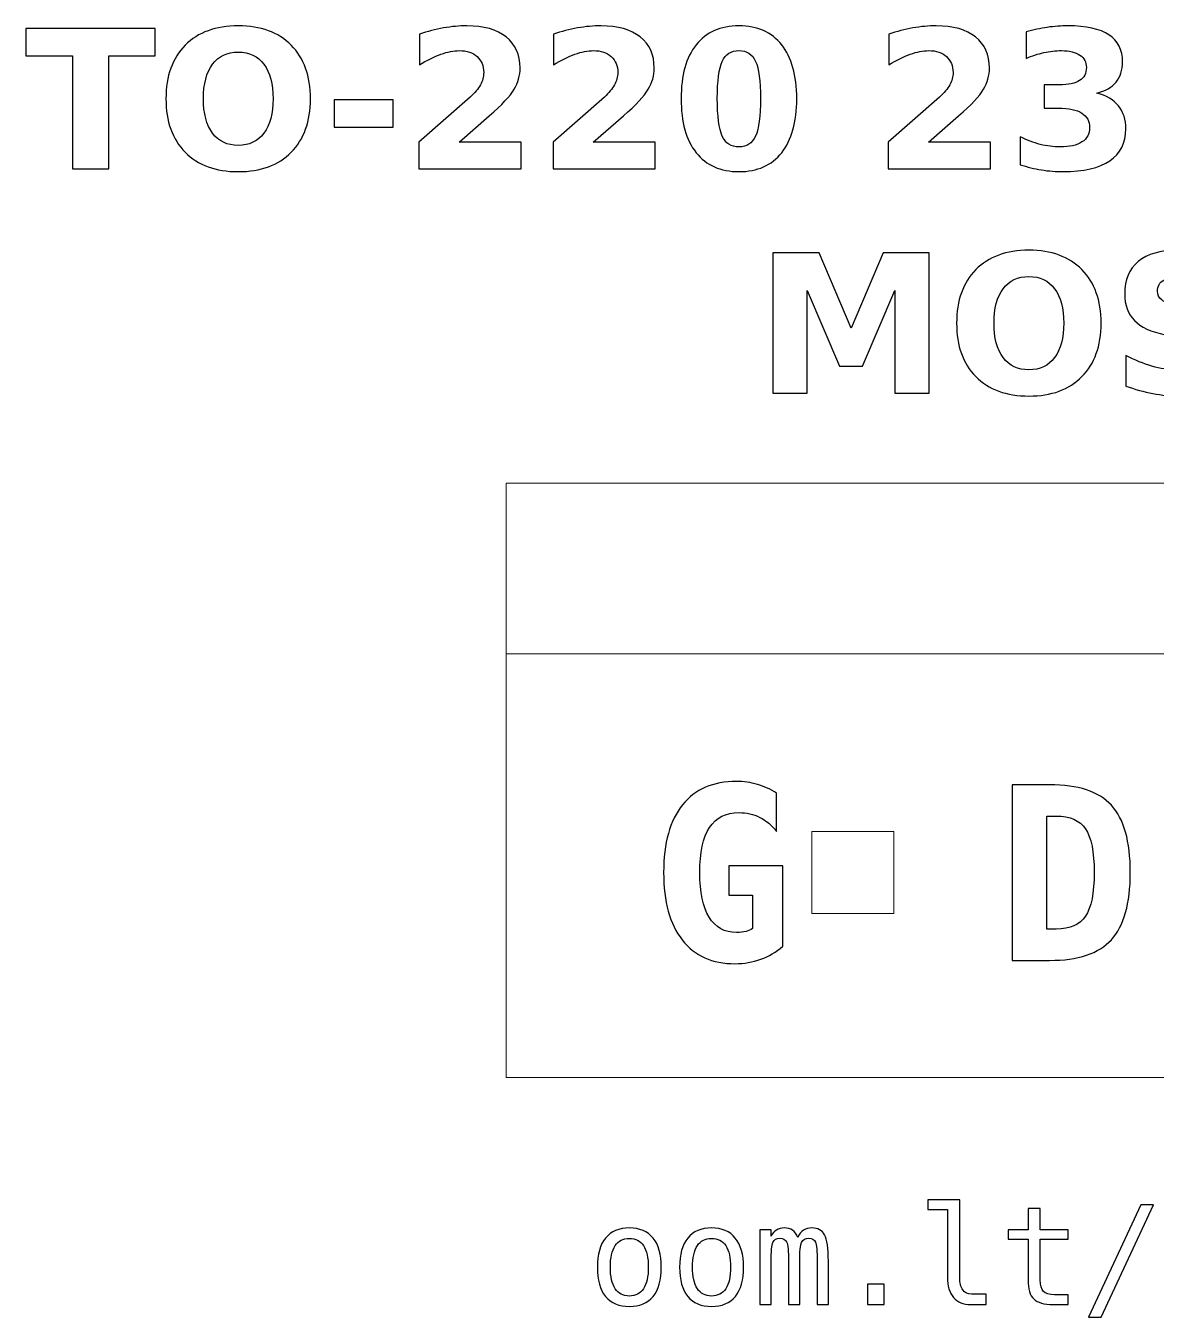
# Model space of a CAD drawing. Header units: centimetres. Extents: x -11.36 to -9.65, y -15.24 to -14.3.
# Drawn here: x -11.36 to -10.532, y -15.243 to -14.298 of the extents above; entities that cross this region are included whole.
import ezdxf

# ---------------------------------------------------------------- set-up
doc = ezdxf.new("R2010")
doc.units = ezdxf.units.CM
doc.header["$MEASUREMENT"] = 0
doc.layers.add('Layer 1', color=7, linetype='Continuous')

msp = doc.modelspace()

# ---------------------------------------------------------------- linework, layer by layer
at = {"layer": 'Layer 1', "color": 7, "lineweight": 20}
for points in [[(-11.008, -15.0675), (-9.992, -15.0675), (-9.992, -14.6325), (-11.008, -14.6325), (-11.008, -15.0675)], [(-10.784, -14.9475), (-10.724, -14.9475), (-10.724, -14.8875), (-10.784, -14.8875), (-10.784, -14.9475)]]:
    msp.add_lwpolyline(points, close=True, dxfattribs=at)
at = {"layer": 'Layer 1', "color": 250}
for points, knots in [([(-11.35967, -14.2996), (-11.35967, -14.2996), (-11.26487, -14.2996), (-11.26487, -14.2996), (-11.26487, -14.2996), (-11.26487, -14.2996), (-11.26487, -14.31966), (-11.26487, -14.31966), (-11.26487, -14.31966), (-11.26487, -14.31966), (-11.29897, -14.31966), (-11.29897, -14.31966), (-11.29897, -14.31966), (-11.29897, -14.31966), (-11.29897, -14.40247), (-11.29897, -14.40247), (-11.29897, -14.40247), (-11.29897, -14.40247), (-11.3255, -14.40247), (-11.3255, -14.40247), (-11.3255, -14.40247), (-11.3255, -14.40247), (-11.3255, -14.31966), (-11.3255, -14.31966), (-11.3255, -14.31966), (-11.3255, -14.31966), (-11.35967, -14.31966), (-11.35967, -14.31966), (-11.35967, -14.31966), (-11.35967, -14.31966), (-11.35967, -14.2996), (-11.35967, -14.2996)], [0, 0, 0, 0, 0.125, 0.125, 0.125, 0.125, 0.25, 0.25, 0.25, 0.25, 0.375, 0.375, 0.375, 0.375, 0.5, 0.5, 0.5, 0.5, 0.625, 0.625, 0.625, 0.625, 0.75, 0.75, 0.75, 0.75, 0.875, 0.875, 0.875, 0.875, 1, 1, 1, 1]), ([(-11.20414, -14.29774), (-11.18761, -14.29774), (-11.17465, -14.30247), (-11.16529, -14.31195), (-11.16529, -14.31195), (-11.15591, -14.3214), (-11.15123, -14.33445), (-11.15123, -14.35113), (-11.15123, -14.35113), (-11.15123, -14.36776), (-11.15591, -14.38081), (-11.16529, -14.39026), (-11.16529, -14.39026), (-11.17465, -14.39974), (-11.18761, -14.40447), (-11.20414, -14.40447), (-11.20414, -14.40447), (-11.22063, -14.40447), (-11.23356, -14.39974), (-11.24297, -14.39026), (-11.24297, -14.39026), (-11.25235, -14.38081), (-11.25706, -14.36776), (-11.25706, -14.35113), (-11.25706, -14.35113), (-11.25706, -14.33445), (-11.25235, -14.3214), (-11.24297, -14.31195), (-11.24297, -14.31195), (-11.23356, -14.30247), (-11.22063, -14.29774), (-11.20414, -14.29774)], [0, 0, 0, 0, 0.125, 0.125, 0.125, 0.125, 0.25, 0.25, 0.25, 0.25, 0.375, 0.375, 0.375, 0.375, 0.5, 0.5, 0.5, 0.5, 0.625, 0.625, 0.625, 0.625, 0.75, 0.75, 0.75, 0.75, 0.875, 0.875, 0.875, 0.875, 1, 1, 1, 1]), ([(-11.04229, -14.38297), (-11.04229, -14.38297), (-10.99701, -14.38297), (-10.99701, -14.38297), (-10.99701, -14.38297), (-10.99701, -14.38297), (-10.99701, -14.40247), (-10.99701, -14.40247), (-10.99701, -14.40247), (-10.99701, -14.40247), (-11.07178, -14.40247), (-11.07178, -14.40247), (-11.07178, -14.40247), (-11.07178, -14.40247), (-11.07178, -14.38297), (-11.07178, -14.38297), (-11.07178, -14.38297), (-11.07178, -14.38297), (-11.03422, -14.34984), (-11.03422, -14.34984), (-11.03422, -14.34984), (-11.03086, -14.3468), (-11.02839, -14.34384), (-11.02679, -14.34095), (-11.02679, -14.34095), (-11.02517, -14.33805), (-11.02437, -14.33504), (-11.02437, -14.33191), (-11.02437, -14.33191), (-11.02437, -14.32709), (-11.02599, -14.32321), (-11.02923, -14.32027), (-11.02923, -14.32027), (-11.03246, -14.31733), (-11.03676, -14.31588), (-11.04215, -14.31588), (-11.04215, -14.31588), (-11.04628, -14.31588), (-11.0508, -14.31677), (-11.05572, -14.31853), (-11.05572, -14.31853), (-11.06063, -14.3203), (-11.0659, -14.32293), (-11.0715, -14.32641), (-11.0715, -14.32641), (-11.0715, -14.32641), (-11.0715, -14.30381), (-11.0715, -14.30381), (-11.0715, -14.30381), (-11.06552, -14.30184), (-11.05962, -14.30033), (-11.05379, -14.2993), (-11.05379, -14.2993), (-11.04795, -14.29826), (-11.04224, -14.29774), (-11.03662, -14.29774), (-11.03662, -14.29774), (-11.02432, -14.29774), (-11.01475, -14.30045), (-11.00793, -14.30588), (-11.00793, -14.30588), (-11.00111, -14.31129), (-10.9977, -14.31884), (-10.9977, -14.32855), (-10.9977, -14.32855), (-10.9977, -14.33415), (-10.99915, -14.33937), (-11.00205, -14.34422), (-11.00205, -14.34422), (-11.00494, -14.34906), (-11.01103, -14.35555), (-11.0203, -14.36369), (-11.0203, -14.36369), (-11.0203, -14.36369), (-11.04229, -14.38297), (-11.04229, -14.38297)], [0, 0, 0, 0, 0.052632, 0.052632, 0.052632, 0.052632, 0.105263, 0.105263, 0.105263, 0.105263, 0.157895, 0.157895, 0.157895, 0.157895, 0.210526, 0.210526, 0.210526, 0.210526, 0.263158, 0.263158, 0.263158, 0.263158, 0.315789, 0.315789, 0.315789, 0.315789, 0.368421, 0.368421, 0.368421, 0.368421, 0.421053, 0.421053, 0.421053, 0.421053, 0.473684, 0.473684, 0.473684, 0.473684, 0.526316, 0.526316, 0.526316, 0.526316, 0.578947, 0.578947, 0.578947, 0.578947, 0.631579, 0.631579, 0.631579, 0.631579, 0.684211, 0.684211, 0.684211, 0.684211, 0.736842, 0.736842, 0.736842, 0.736842, 0.789474, 0.789474, 0.789474, 0.789474, 0.842105, 0.842105, 0.842105, 0.842105, 0.894737, 0.894737, 0.894737, 0.894737, 0.947368, 0.947368, 0.947368, 0.947368, 1, 1, 1, 1]), ([(-10.9441, -14.38297), (-10.9441, -14.38297), (-10.89882, -14.38297), (-10.89882, -14.38297), (-10.89882, -14.38297), (-10.89882, -14.38297), (-10.89882, -14.40247), (-10.89882, -14.40247), (-10.89882, -14.40247), (-10.89882, -14.40247), (-10.97359, -14.40247), (-10.97359, -14.40247), (-10.97359, -14.40247), (-10.97359, -14.40247), (-10.97359, -14.38297), (-10.97359, -14.38297), (-10.97359, -14.38297), (-10.97359, -14.38297), (-10.93603, -14.34984), (-10.93603, -14.34984), (-10.93603, -14.34984), (-10.93267, -14.3468), (-10.9302, -14.34384), (-10.9286, -14.34095), (-10.9286, -14.34095), (-10.92698, -14.33805), (-10.92618, -14.33504), (-10.92618, -14.33191), (-10.92618, -14.33191), (-10.92618, -14.32709), (-10.9278, -14.32321), (-10.93104, -14.32027), (-10.93104, -14.32027), (-10.93427, -14.31733), (-10.93857, -14.31588), (-10.94396, -14.31588), (-10.94396, -14.31588), (-10.94809, -14.31588), (-10.95261, -14.31677), (-10.95753, -14.31853), (-10.95753, -14.31853), (-10.96244, -14.3203), (-10.96771, -14.32293), (-10.97331, -14.32641), (-10.97331, -14.32641), (-10.97331, -14.32641), (-10.97331, -14.30381), (-10.97331, -14.30381), (-10.97331, -14.30381), (-10.96733, -14.30184), (-10.96143, -14.30033), (-10.9556, -14.2993), (-10.9556, -14.2993), (-10.94976, -14.29826), (-10.94405, -14.29774), (-10.93843, -14.29774), (-10.93843, -14.29774), (-10.92613, -14.29774), (-10.91656, -14.30045), (-10.90974, -14.30588), (-10.90974, -14.30588), (-10.90292, -14.31129), (-10.89951, -14.31884), (-10.89951, -14.32855), (-10.89951, -14.32855), (-10.89951, -14.33415), (-10.90096, -14.33937), (-10.90386, -14.34422), (-10.90386, -14.34422), (-10.90675, -14.34906), (-10.91284, -14.35555), (-10.92211, -14.36369), (-10.92211, -14.36369), (-10.92211, -14.36369), (-10.9441, -14.38297), (-10.9441, -14.38297)], [0, 0, 0, 0, 0.052632, 0.052632, 0.052632, 0.052632, 0.105263, 0.105263, 0.105263, 0.105263, 0.157895, 0.157895, 0.157895, 0.157895, 0.210526, 0.210526, 0.210526, 0.210526, 0.263158, 0.263158, 0.263158, 0.263158, 0.315789, 0.315789, 0.315789, 0.315789, 0.368421, 0.368421, 0.368421, 0.368421, 0.421053, 0.421053, 0.421053, 0.421053, 0.473684, 0.473684, 0.473684, 0.473684, 0.526316, 0.526316, 0.526316, 0.526316, 0.578947, 0.578947, 0.578947, 0.578947, 0.631579, 0.631579, 0.631579, 0.631579, 0.684211, 0.684211, 0.684211, 0.684211, 0.736842, 0.736842, 0.736842, 0.736842, 0.789474, 0.789474, 0.789474, 0.789474, 0.842105, 0.842105, 0.842105, 0.842105, 0.894737, 0.894737, 0.894737, 0.894737, 0.947368, 0.947368, 0.947368, 0.947368, 1, 1, 1, 1]), ([(-10.79513, -14.35113), (-10.79513, -14.36818), (-10.7988, -14.38133), (-10.80616, -14.39059), (-10.80616, -14.39059), (-10.8135, -14.39984), (-10.82394, -14.40447), (-10.83744, -14.40447), (-10.83744, -14.40447), (-10.85099, -14.40447), (-10.86145, -14.39984), (-10.86879, -14.39059), (-10.86879, -14.39059), (-10.87615, -14.38133), (-10.87982, -14.36818), (-10.87982, -14.35113), (-10.87982, -14.35113), (-10.87982, -14.33406), (-10.87615, -14.32088), (-10.86879, -14.31162), (-10.86879, -14.31162), (-10.86145, -14.30238), (-10.85099, -14.29774), (-10.83744, -14.29774), (-10.83744, -14.29774), (-10.82394, -14.29774), (-10.8135, -14.30238), (-10.80616, -14.31162), (-10.80616, -14.31162), (-10.7988, -14.32088), (-10.79513, -14.33406), (-10.79513, -14.35113)], [0, 0, 0, 0, 0.125, 0.125, 0.125, 0.125, 0.25, 0.25, 0.25, 0.25, 0.375, 0.375, 0.375, 0.375, 0.5, 0.5, 0.5, 0.5, 0.625, 0.625, 0.625, 0.625, 0.75, 0.75, 0.75, 0.75, 0.875, 0.875, 0.875, 0.875, 1, 1, 1, 1]), ([(-10.69859, -14.38297), (-10.69859, -14.38297), (-10.65331, -14.38297), (-10.65331, -14.38297), (-10.65331, -14.38297), (-10.65331, -14.38297), (-10.65331, -14.40247), (-10.65331, -14.40247), (-10.65331, -14.40247), (-10.65331, -14.40247), (-10.72808, -14.40247), (-10.72808, -14.40247), (-10.72808, -14.40247), (-10.72808, -14.40247), (-10.72808, -14.38297), (-10.72808, -14.38297), (-10.72808, -14.38297), (-10.72808, -14.38297), (-10.69052, -14.34984), (-10.69052, -14.34984), (-10.69052, -14.34984), (-10.68716, -14.3468), (-10.68469, -14.34384), (-10.68309, -14.34095), (-10.68309, -14.34095), (-10.68147, -14.33805), (-10.68067, -14.33504), (-10.68067, -14.33191), (-10.68067, -14.33191), (-10.68067, -14.32709), (-10.68229, -14.32321), (-10.68553, -14.32027), (-10.68553, -14.32027), (-10.68876, -14.31733), (-10.69306, -14.31588), (-10.69845, -14.31588), (-10.69845, -14.31588), (-10.70258, -14.31588), (-10.7071, -14.31677), (-10.71202, -14.31853), (-10.71202, -14.31853), (-10.71693, -14.3203), (-10.7222, -14.32293), (-10.7278, -14.32641), (-10.7278, -14.32641), (-10.7278, -14.32641), (-10.7278, -14.30381), (-10.7278, -14.30381), (-10.7278, -14.30381), (-10.72182, -14.30184), (-10.71592, -14.30033), (-10.71009, -14.2993), (-10.71009, -14.2993), (-10.70425, -14.29826), (-10.69854, -14.29774), (-10.69292, -14.29774), (-10.69292, -14.29774), (-10.68062, -14.29774), (-10.67105, -14.30045), (-10.66423, -14.30588), (-10.66423, -14.30588), (-10.65741, -14.31129), (-10.654, -14.31884), (-10.654, -14.32855), (-10.654, -14.32855), (-10.654, -14.33415), (-10.65545, -14.33937), (-10.65835, -14.34422), (-10.65835, -14.34422), (-10.66124, -14.34906), (-10.66733, -14.35555), (-10.6766, -14.36369), (-10.6766, -14.36369), (-10.6766, -14.36369), (-10.69859, -14.38297), (-10.69859, -14.38297)], [0, 0, 0, 0, 0.052632, 0.052632, 0.052632, 0.052632, 0.105263, 0.105263, 0.105263, 0.105263, 0.157895, 0.157895, 0.157895, 0.157895, 0.210526, 0.210526, 0.210526, 0.210526, 0.263158, 0.263158, 0.263158, 0.263158, 0.315789, 0.315789, 0.315789, 0.315789, 0.368421, 0.368421, 0.368421, 0.368421, 0.421053, 0.421053, 0.421053, 0.421053, 0.473684, 0.473684, 0.473684, 0.473684, 0.526316, 0.526316, 0.526316, 0.526316, 0.578947, 0.578947, 0.578947, 0.578947, 0.631579, 0.631579, 0.631579, 0.631579, 0.684211, 0.684211, 0.684211, 0.684211, 0.736842, 0.736842, 0.736842, 0.736842, 0.789474, 0.789474, 0.789474, 0.789474, 0.842105, 0.842105, 0.842105, 0.842105, 0.894737, 0.894737, 0.894737, 0.894737, 0.947368, 0.947368, 0.947368, 0.947368, 1, 1, 1, 1]), ([(-10.57533, -14.34699), (-10.56841, -14.34878), (-10.56312, -14.35191), (-10.55952, -14.35633), (-10.55952, -14.35633), (-10.55592, -14.36077), (-10.55411, -14.36639), (-10.55411, -14.37324), (-10.55411, -14.37324), (-10.55411, -14.38344), (-10.55802, -14.3912), (-10.56582, -14.39652), (-10.56582, -14.39652), (-10.57363, -14.40181), (-10.58502, -14.40447), (-10.6, -14.40447), (-10.6, -14.40447), (-10.60529, -14.40447), (-10.61058, -14.40405), (-10.6159, -14.4032), (-10.6159, -14.4032), (-10.62119, -14.40235), (-10.62643, -14.40106), (-10.63163, -14.39937), (-10.63163, -14.39937), (-10.63163, -14.39937), (-10.63163, -14.3789), (-10.63163, -14.3789), (-10.63163, -14.3789), (-10.62667, -14.38137), (-10.62175, -14.38326), (-10.61686, -14.38453), (-10.61686, -14.38453), (-10.61197, -14.38577), (-10.60715, -14.38641), (-10.60242, -14.38641), (-10.60242, -14.38641), (-10.59539, -14.38641), (-10.59, -14.38518), (-10.58626, -14.38276), (-10.58626, -14.38276), (-10.58252, -14.38032), (-10.58064, -14.37684), (-10.58064, -14.37227), (-10.58064, -14.37227), (-10.58064, -14.36759), (-10.58257, -14.36404), (-10.5864, -14.36164), (-10.5864, -14.36164), (-10.59024, -14.35922), (-10.5959, -14.35802), (-10.60338, -14.35802), (-10.60338, -14.35802), (-10.60338, -14.35802), (-10.61399, -14.35802), (-10.61399, -14.35802), (-10.61399, -14.35802), (-10.61399, -14.35802), (-10.61399, -14.34092), (-10.61399, -14.34092), (-10.61399, -14.34092), (-10.61399, -14.34092), (-10.60284, -14.34092), (-10.60284, -14.34092), (-10.60284, -14.34092), (-10.59616, -14.34092), (-10.59122, -14.33989), (-10.58796, -14.33779), (-10.58796, -14.33779), (-10.58469, -14.3357), (-10.58306, -14.33253), (-10.58306, -14.32827), (-10.58306, -14.32827), (-10.58306, -14.32432), (-10.58464, -14.32126), (-10.58781, -14.31912), (-10.58781, -14.31912), (-10.59099, -14.31696), (-10.59546, -14.31588), (-10.60124, -14.31588), (-10.60124, -14.31588), (-10.60552, -14.31588), (-10.60983, -14.31635), (-10.6142, -14.31731), (-10.6142, -14.31731), (-10.61855, -14.31827), (-10.62288, -14.31971), (-10.62721, -14.32159), (-10.62721, -14.32159), (-10.62721, -14.32159), (-10.62721, -14.30216), (-10.62721, -14.30216), (-10.62721, -14.30216), (-10.62196, -14.30068), (-10.61679, -14.29958), (-10.61164, -14.29885), (-10.61164, -14.29885), (-10.60649, -14.29812), (-10.60146, -14.29774), (-10.59649, -14.29774), (-10.59649, -14.29774), (-10.58313, -14.29774), (-10.57312, -14.29993), (-10.56648, -14.30433), (-10.56648, -14.30433), (-10.55985, -14.3087), (-10.55654, -14.31531), (-10.55654, -14.32413), (-10.55654, -14.32413), (-10.55654, -14.33013), (-10.55811, -14.33507), (-10.56129, -14.3389), (-10.56129, -14.3389), (-10.56446, -14.34273), (-10.56914, -14.34544), (-10.57533, -14.34699)], [0, 0, 0, 0, 0.034483, 0.034483, 0.034483, 0.034483, 0.068966, 0.068966, 0.068966, 0.068966, 0.103448, 0.103448, 0.103448, 0.103448, 0.137931, 0.137931, 0.137931, 0.137931, 0.172414, 0.172414, 0.172414, 0.172414, 0.206897, 0.206897, 0.206897, 0.206897, 0.241379, 0.241379, 0.241379, 0.241379, 0.275862, 0.275862, 0.275862, 0.275862, 0.310345, 0.310345, 0.310345, 0.310345, 0.344828, 0.344828, 0.344828, 0.344828, 0.37931, 0.37931, 0.37931, 0.37931, 0.413793, 0.413793, 0.413793, 0.413793, 0.448276, 0.448276, 0.448276, 0.448276, 0.482759, 0.482759, 0.482759, 0.482759, 0.517241, 0.517241, 0.517241, 0.517241, 0.551724, 0.551724, 0.551724, 0.551724, 0.586207, 0.586207, 0.586207, 0.586207, 0.62069, 0.62069, 0.62069, 0.62069, 0.655172, 0.655172, 0.655172, 0.655172, 0.689655, 0.689655, 0.689655, 0.689655, 0.724138, 0.724138, 0.724138, 0.724138, 0.758621, 0.758621, 0.758621, 0.758621, 0.793103, 0.793103, 0.793103, 0.793103, 0.827586, 0.827586, 0.827586, 0.827586, 0.862069, 0.862069, 0.862069, 0.862069, 0.896552, 0.896552, 0.896552, 0.896552, 0.931034, 0.931034, 0.931034, 0.931034, 0.965517, 0.965517, 0.965517, 0.965517, 1, 1, 1, 1]), ([(-11.20414, -14.31696), (-11.21223, -14.31696), (-11.21849, -14.31994), (-11.22296, -14.32592), (-11.22296, -14.32592), (-11.2274, -14.33189), (-11.22964, -14.34029), (-11.22964, -14.35113), (-11.22964, -14.35113), (-11.22964, -14.36195), (-11.2274, -14.37032), (-11.22296, -14.37629), (-11.22296, -14.37629), (-11.21849, -14.38227), (-11.21223, -14.38525), (-11.20414, -14.38525), (-11.20414, -14.38525), (-11.196, -14.38525), (-11.18973, -14.38227), (-11.18526, -14.37629), (-11.18526, -14.37629), (-11.18081, -14.37032), (-11.17858, -14.36195), (-11.17858, -14.35113), (-11.17858, -14.35113), (-11.17858, -14.34029), (-11.18081, -14.33189), (-11.18526, -14.32592), (-11.18526, -14.32592), (-11.18973, -14.31994), (-11.196, -14.31696), (-11.20414, -14.31696)], [0, 0, 0, 0, 0.125, 0.125, 0.125, 0.125, 0.25, 0.25, 0.25, 0.25, 0.375, 0.375, 0.375, 0.375, 0.5, 0.5, 0.5, 0.5, 0.625, 0.625, 0.625, 0.625, 0.75, 0.75, 0.75, 0.75, 0.875, 0.875, 0.875, 0.875, 1, 1, 1, 1]), ([(-10.82166, -14.35094), (-10.82166, -14.33808), (-10.82286, -14.32902), (-10.82528, -14.32375), (-10.82528, -14.32375), (-10.82768, -14.31851), (-10.83175, -14.31588), (-10.83744, -14.31588), (-10.83744, -14.31588), (-10.84313, -14.31588), (-10.8472, -14.31851), (-10.84965, -14.32375), (-10.84965, -14.32375), (-10.85207, -14.32902), (-10.85329, -14.33808), (-10.85329, -14.35094), (-10.85329, -14.35094), (-10.85329, -14.36392), (-10.85207, -14.3731), (-10.84965, -14.37841), (-10.84965, -14.37841), (-10.8472, -14.38375), (-10.84313, -14.38641), (-10.83744, -14.38641), (-10.83744, -14.38641), (-10.8318, -14.38641), (-10.82775, -14.38375), (-10.8253, -14.37841), (-10.8253, -14.37841), (-10.82288, -14.3731), (-10.82166, -14.36392), (-10.82166, -14.35094)], [0, 0, 0, 0, 0.125, 0.125, 0.125, 0.125, 0.25, 0.25, 0.25, 0.25, 0.375, 0.375, 0.375, 0.375, 0.5, 0.5, 0.5, 0.5, 0.625, 0.625, 0.625, 0.625, 0.75, 0.75, 0.75, 0.75, 0.875, 0.875, 0.875, 0.875, 1, 1, 1, 1]), ([(-11.13387, -14.35184), (-11.13387, -14.35184), (-11.09059, -14.35184), (-11.09059, -14.35184), (-11.09059, -14.35184), (-11.09059, -14.35184), (-11.09059, -14.3719), (-11.09059, -14.3719), (-11.09059, -14.3719), (-11.09059, -14.3719), (-11.13387, -14.3719), (-11.13387, -14.3719), (-11.13387, -14.3719), (-11.13387, -14.3719), (-11.13387, -14.35184), (-11.13387, -14.35184)], [0, 0, 0, 0, 0.25, 0.25, 0.25, 0.25, 0.5, 0.5, 0.5, 0.5, 0.75, 0.75, 0.75, 0.75, 1, 1, 1, 1]), ([(-10.81258, -14.46385), (-10.81258, -14.46385), (-10.77883, -14.46385), (-10.77883, -14.46385), (-10.77883, -14.46385), (-10.77883, -14.46385), (-10.75538, -14.51891), (-10.75538, -14.51891), (-10.75538, -14.51891), (-10.75538, -14.51891), (-10.73182, -14.46385), (-10.73182, -14.46385), (-10.73182, -14.46385), (-10.73182, -14.46385), (-10.69814, -14.46385), (-10.69814, -14.46385), (-10.69814, -14.46385), (-10.69814, -14.46385), (-10.69814, -14.56672), (-10.69814, -14.56672), (-10.69814, -14.56672), (-10.69814, -14.56672), (-10.72321, -14.56672), (-10.72321, -14.56672), (-10.72321, -14.56672), (-10.72321, -14.56672), (-10.72321, -14.49148), (-10.72321, -14.49148), (-10.72321, -14.49148), (-10.72321, -14.49148), (-10.74692, -14.54694), (-10.74692, -14.54694), (-10.74692, -14.54694), (-10.74692, -14.54694), (-10.76373, -14.54694), (-10.76373, -14.54694), (-10.76373, -14.54694), (-10.76373, -14.54694), (-10.78744, -14.49148), (-10.78744, -14.49148), (-10.78744, -14.49148), (-10.78744, -14.49148), (-10.78744, -14.56672), (-10.78744, -14.56672), (-10.78744, -14.56672), (-10.78744, -14.56672), (-10.81258, -14.56672), (-10.81258, -14.56672), (-10.81258, -14.56672), (-10.81258, -14.56672), (-10.81258, -14.46385), (-10.81258, -14.46385)], [0, 0, 0, 0, 0.076923, 0.076923, 0.076923, 0.076923, 0.153846, 0.153846, 0.153846, 0.153846, 0.230769, 0.230769, 0.230769, 0.230769, 0.307692, 0.307692, 0.307692, 0.307692, 0.384615, 0.384615, 0.384615, 0.384615, 0.461538, 0.461538, 0.461538, 0.461538, 0.538462, 0.538462, 0.538462, 0.538462, 0.615385, 0.615385, 0.615385, 0.615385, 0.692308, 0.692308, 0.692308, 0.692308, 0.769231, 0.769231, 0.769231, 0.769231, 0.846154, 0.846154, 0.846154, 0.846154, 0.923077, 0.923077, 0.923077, 0.923077, 1, 1, 1, 1]), ([(-10.62516, -14.46199), (-10.60863, -14.46199), (-10.59567, -14.46672), (-10.58631, -14.4762), (-10.58631, -14.4762), (-10.57693, -14.48565), (-10.57225, -14.4987), (-10.57225, -14.51538), (-10.57225, -14.51538), (-10.57225, -14.53201), (-10.57693, -14.54506), (-10.58631, -14.55451), (-10.58631, -14.55451), (-10.59567, -14.56399), (-10.60863, -14.56872), (-10.62516, -14.56872), (-10.62516, -14.56872), (-10.64165, -14.56872), (-10.65458, -14.56399), (-10.66399, -14.55451), (-10.66399, -14.55451), (-10.67337, -14.54506), (-10.67808, -14.53201), (-10.67808, -14.51538), (-10.67808, -14.51538), (-10.67808, -14.4987), (-10.67337, -14.48565), (-10.66399, -14.4762), (-10.66399, -14.4762), (-10.65458, -14.46672), (-10.64165, -14.46199), (-10.62516, -14.46199)], [0, 0, 0, 0, 0.125, 0.125, 0.125, 0.125, 0.25, 0.25, 0.25, 0.25, 0.375, 0.375, 0.375, 0.375, 0.5, 0.5, 0.5, 0.5, 0.625, 0.625, 0.625, 0.625, 0.75, 0.75, 0.75, 0.75, 0.875, 0.875, 0.875, 0.875, 1, 1, 1, 1]), ([(-10.48059, -14.4671), (-10.48059, -14.4671), (-10.48059, -14.48885), (-10.48059, -14.48885), (-10.48059, -14.48885), (-10.48624, -14.48633), (-10.49176, -14.48443), (-10.49712, -14.48314), (-10.49712, -14.48314), (-10.50251, -14.48184), (-10.50759, -14.48121), (-10.51236, -14.48121), (-10.51236, -14.48121), (-10.51869, -14.48121), (-10.52339, -14.48208), (-10.52643, -14.48382), (-10.52643, -14.48382), (-10.52946, -14.48558), (-10.53097, -14.48829), (-10.53097, -14.49196), (-10.53097, -14.49196), (-10.53097, -14.49471), (-10.52996, -14.49687), (-10.52791, -14.4984), (-10.52791, -14.4984), (-10.52586, -14.49993), (-10.52215, -14.50127), (-10.51676, -14.50237), (-10.51676, -14.50237), (-10.51676, -14.50237), (-10.50547, -14.50463), (-10.50547, -14.50463), (-10.50547, -14.50463), (-10.49402, -14.50694), (-10.48591, -14.51042), (-10.48109, -14.51512), (-10.48109, -14.51512), (-10.47626, -14.5198), (-10.47384, -14.52646), (-10.47384, -14.53509), (-10.47384, -14.53509), (-10.47384, -14.54645), (-10.4772, -14.55489), (-10.48393, -14.56042), (-10.48393, -14.56042), (-10.49066, -14.56594), (-10.50093, -14.56872), (-10.51476, -14.56872), (-10.51476, -14.56872), (-10.5213, -14.56872), (-10.52784, -14.56811), (-10.5344, -14.56686), (-10.5344, -14.56686), (-10.54096, -14.56561), (-10.54755, -14.56378), (-10.55411, -14.56136), (-10.55411, -14.56136), (-10.55411, -14.56136), (-10.55411, -14.53897), (-10.55411, -14.53897), (-10.55411, -14.53897), (-10.54755, -14.54245), (-10.5412, -14.54508), (-10.53506, -14.54685), (-10.53506, -14.54685), (-10.52892, -14.54861), (-10.52302, -14.5495), (-10.51733, -14.5495), (-10.51733, -14.5495), (-10.51154, -14.5495), (-10.5071, -14.54854), (-10.50402, -14.54661), (-10.50402, -14.54661), (-10.50093, -14.54468), (-10.49941, -14.54193), (-10.49941, -14.53833), (-10.49941, -14.53833), (-10.49941, -14.53513), (-10.50044, -14.53264), (-10.50253, -14.5309), (-10.50253, -14.5309), (-10.50463, -14.52916), (-10.50879, -14.52759), (-10.51505, -14.52622), (-10.51505, -14.52622), (-10.51505, -14.52622), (-10.52532, -14.52394), (-10.52532, -14.52394), (-10.52532, -14.52394), (-10.5356, -14.52173), (-10.54313, -14.51823), (-10.54788, -14.5134), (-10.54788, -14.5134), (-10.55263, -14.50858), (-10.555, -14.50207), (-10.555, -14.49391), (-10.555, -14.49391), (-10.555, -14.48365), (-10.55169, -14.47577), (-10.54508, -14.47027), (-10.54508, -14.47027), (-10.53847, -14.46474), (-10.52897, -14.46199), (-10.51655, -14.46199), (-10.51655, -14.46199), (-10.51091, -14.46199), (-10.5051, -14.46242), (-10.49912, -14.46326), (-10.49912, -14.46326), (-10.49315, -14.46411), (-10.48697, -14.46538), (-10.48059, -14.4671)], [0, 0, 0, 0, 0.035714, 0.035714, 0.035714, 0.035714, 0.071429, 0.071429, 0.071429, 0.071429, 0.107143, 0.107143, 0.107143, 0.107143, 0.142857, 0.142857, 0.142857, 0.142857, 0.178571, 0.178571, 0.178571, 0.178571, 0.214286, 0.214286, 0.214286, 0.214286, 0.25, 0.25, 0.25, 0.25, 0.285714, 0.285714, 0.285714, 0.285714, 0.321429, 0.321429, 0.321429, 0.321429, 0.357143, 0.357143, 0.357143, 0.357143, 0.392857, 0.392857, 0.392857, 0.392857, 0.428571, 0.428571, 0.428571, 0.428571, 0.464286, 0.464286, 0.464286, 0.464286, 0.5, 0.5, 0.5, 0.5, 0.535714, 0.535714, 0.535714, 0.535714, 0.571429, 0.571429, 0.571429, 0.571429, 0.607143, 0.607143, 0.607143, 0.607143, 0.642857, 0.642857, 0.642857, 0.642857, 0.678571, 0.678571, 0.678571, 0.678571, 0.714286, 0.714286, 0.714286, 0.714286, 0.75, 0.75, 0.75, 0.75, 0.785714, 0.785714, 0.785714, 0.785714, 0.821429, 0.821429, 0.821429, 0.821429, 0.857143, 0.857143, 0.857143, 0.857143, 0.892857, 0.892857, 0.892857, 0.892857, 0.928571, 0.928571, 0.928571, 0.928571, 0.964286, 0.964286, 0.964286, 0.964286, 1, 1, 1, 1]), ([(-10.62516, -14.48121), (-10.63325, -14.48121), (-10.63951, -14.48419), (-10.64398, -14.49017), (-10.64398, -14.49017), (-10.64842, -14.49614), (-10.65066, -14.50454), (-10.65066, -14.51538), (-10.65066, -14.51538), (-10.65066, -14.5262), (-10.64842, -14.53457), (-10.64398, -14.54054), (-10.64398, -14.54054), (-10.63951, -14.54652), (-10.63325, -14.5495), (-10.62516, -14.5495), (-10.62516, -14.5495), (-10.61702, -14.5495), (-10.61075, -14.54652), (-10.60628, -14.54054), (-10.60628, -14.54054), (-10.60183, -14.53457), (-10.5996, -14.5262), (-10.5996, -14.51538), (-10.5996, -14.51538), (-10.5996, -14.50454), (-10.60183, -14.49614), (-10.60628, -14.49017), (-10.60628, -14.49017), (-10.61075, -14.48419), (-10.61702, -14.48121), (-10.62516, -14.48121)], [0, 0, 0, 0, 0.125, 0.125, 0.125, 0.125, 0.25, 0.25, 0.25, 0.25, 0.375, 0.375, 0.375, 0.375, 0.5, 0.5, 0.5, 0.5, 0.625, 0.625, 0.625, 0.625, 0.75, 0.75, 0.75, 0.75, 0.875, 0.875, 0.875, 0.875, 1, 1, 1, 1]), ([(-10.82756, -14.95844), (-10.82756, -14.95844), (-10.82756, -14.93392), (-10.82756, -14.93392), (-10.82756, -14.93392), (-10.82756, -14.93392), (-10.84496, -14.93392), (-10.84496, -14.93392), (-10.84496, -14.93392), (-10.84496, -14.93392), (-10.84496, -14.91255), (-10.84496, -14.91255), (-10.84496, -14.91255), (-10.84496, -14.91255), (-10.80533, -14.91255), (-10.80533, -14.91255), (-10.80533, -14.91255), (-10.80533, -14.91255), (-10.80533, -14.97146), (-10.80533, -14.97146), (-10.80533, -14.97146), (-10.81021, -14.97563), (-10.81559, -14.97881), (-10.82147, -14.98096), (-10.82147, -14.98096), (-10.82738, -14.9831), (-10.83367, -14.98419), (-10.84037, -14.98419), (-10.84037, -14.98419), (-10.85704, -14.98419), (-10.86989, -14.9784), (-10.87897, -14.96684), (-10.87897, -14.96684), (-10.88806, -14.95526), (-10.89259, -14.93883), (-10.89259, -14.91751), (-10.89259, -14.91751), (-10.89259, -14.89588), (-10.888, -14.87935), (-10.87886, -14.86792), (-10.87886, -14.86792), (-10.86969, -14.85648), (-10.85646, -14.85078), (-10.83917, -14.85078), (-10.83917, -14.85078), (-10.834, -14.85078), (-10.82894, -14.85151), (-10.82394, -14.85298), (-10.82394, -14.85298), (-10.81894, -14.85442), (-10.81424, -14.85654), (-10.80989, -14.8593), (-10.80989, -14.8593), (-10.80989, -14.8593), (-10.80989, -14.88747), (-10.80989, -14.88747), (-10.80989, -14.88747), (-10.81345, -14.88288), (-10.81753, -14.87941), (-10.82218, -14.87709), (-10.82218, -14.87709), (-10.82679, -14.87477), (-10.83185, -14.87359), (-10.83738, -14.87359), (-10.83738, -14.87359), (-10.84702, -14.87359), (-10.85425, -14.87724), (-10.85901, -14.8845), (-10.85901, -14.8845), (-10.86378, -14.89176), (-10.86616, -14.90276), (-10.86616, -14.91751), (-10.86616, -14.91751), (-10.86616, -14.93183), (-10.86386, -14.94271), (-10.85928, -14.95017), (-10.85928, -14.95017), (-10.85466, -14.95764), (-10.84799, -14.96138), (-10.8392, -14.96138), (-10.8392, -14.96138), (-10.83655, -14.96138), (-10.83426, -14.96114), (-10.83229, -14.96064), (-10.83229, -14.96064), (-10.83035, -14.96017), (-10.82876, -14.95944), (-10.82756, -14.95844)], [0, 0, 0, 0, 0.045455, 0.045455, 0.045455, 0.045455, 0.090909, 0.090909, 0.090909, 0.090909, 0.136364, 0.136364, 0.136364, 0.136364, 0.181818, 0.181818, 0.181818, 0.181818, 0.227273, 0.227273, 0.227273, 0.227273, 0.272727, 0.272727, 0.272727, 0.272727, 0.318182, 0.318182, 0.318182, 0.318182, 0.363636, 0.363636, 0.363636, 0.363636, 0.409091, 0.409091, 0.409091, 0.409091, 0.454545, 0.454545, 0.454545, 0.454545, 0.5, 0.5, 0.5, 0.5, 0.545455, 0.545455, 0.545455, 0.545455, 0.590909, 0.590909, 0.590909, 0.590909, 0.636364, 0.636364, 0.636364, 0.636364, 0.681818, 0.681818, 0.681818, 0.681818, 0.727273, 0.727273, 0.727273, 0.727273, 0.772727, 0.772727, 0.772727, 0.772727, 0.818182, 0.818182, 0.818182, 0.818182, 0.863636, 0.863636, 0.863636, 0.863636, 0.909091, 0.909091, 0.909091, 0.909091, 0.954545, 0.954545, 0.954545, 0.954545, 1, 1, 1, 1]), ([(-10.63734, -14.85319), (-10.63734, -14.85319), (-10.61012, -14.85319), (-10.61012, -14.85319), (-10.61012, -14.85319), (-10.58913, -14.85319), (-10.57399, -14.85819), (-10.56476, -14.86821), (-10.56476, -14.86821), (-10.5555, -14.87824), (-10.55088, -14.89461), (-10.55088, -14.91737), (-10.55088, -14.91737), (-10.55088, -14.94015), (-10.5555, -14.95659), (-10.56476, -14.96667), (-10.56476, -14.96667), (-10.57399, -14.97675), (-10.58913, -14.98178), (-10.61012, -14.98178), (-10.61012, -14.98178), (-10.61012, -14.98178), (-10.63734, -14.98178), (-10.63734, -14.98178), (-10.63734, -14.98178), (-10.63734, -14.98178), (-10.63734, -14.85319), (-10.63734, -14.85319)], [0, 0, 0, 0, 0.142857, 0.142857, 0.142857, 0.142857, 0.285714, 0.285714, 0.285714, 0.285714, 0.428571, 0.428571, 0.428571, 0.428571, 0.571429, 0.571429, 0.571429, 0.571429, 0.714286, 0.714286, 0.714286, 0.714286, 0.857143, 0.857143, 0.857143, 0.857143, 1, 1, 1, 1]), ([(-10.61194, -14.87609), (-10.61194, -14.87609), (-10.61194, -14.95888), (-10.61194, -14.95888), (-10.61194, -14.95888), (-10.61194, -14.95888), (-10.60506, -14.95888), (-10.60506, -14.95888), (-10.60506, -14.95888), (-10.59507, -14.95888), (-10.58792, -14.95573), (-10.58369, -14.94944), (-10.58369, -14.94944), (-10.57943, -14.94315), (-10.57731, -14.93245), (-10.57731, -14.91737), (-10.57731, -14.91737), (-10.57731, -14.90238), (-10.57943, -14.89173), (-10.58369, -14.88547), (-10.58369, -14.88547), (-10.58792, -14.87921), (-10.59507, -14.87609), (-10.60506, -14.87609), (-10.60506, -14.87609), (-10.60506, -14.87609), (-10.61194, -14.87609), (-10.61194, -14.87609)], [0, 0, 0, 0, 0.142857, 0.142857, 0.142857, 0.142857, 0.285714, 0.285714, 0.285714, 0.285714, 0.428571, 0.428571, 0.428571, 0.428571, 0.571429, 0.571429, 0.571429, 0.571429, 0.714286, 0.714286, 0.714286, 0.714286, 0.857143, 0.857143, 0.857143, 0.857143, 1, 1, 1, 1]), ([(-10.67578, -15.2138), (-10.67578, -15.21784), (-10.67504, -15.22087), (-10.67356, -15.22292), (-10.67356, -15.22292), (-10.67208, -15.22497), (-10.66989, -15.226), (-10.66699, -15.226), (-10.66699, -15.226), (-10.66699, -15.226), (-10.65649, -15.226), (-10.65649, -15.226), (-10.65649, -15.226), (-10.65649, -15.226), (-10.65649, -15.23362), (-10.65649, -15.23362), (-10.65649, -15.23362), (-10.65649, -15.23362), (-10.66786, -15.23362), (-10.66786, -15.23362), (-10.66786, -15.23362), (-10.67324, -15.23362), (-10.67739, -15.23189), (-10.68034, -15.22844), (-10.68034, -15.22844), (-10.68329, -15.22499), (-10.68476, -15.2201), (-10.68476, -15.2138), (-10.68476, -15.2138), (-10.68476, -15.2138), (-10.68476, -15.16413), (-10.68476, -15.16413), (-10.68476, -15.16413), (-10.68476, -15.16413), (-10.69916, -15.16413), (-10.69916, -15.16413), (-10.69916, -15.16413), (-10.69916, -15.16413), (-10.69916, -15.1571), (-10.69916, -15.1571), (-10.69916, -15.1571), (-10.69916, -15.1571), (-10.67578, -15.1571), (-10.67578, -15.1571), (-10.67578, -15.1571), (-10.67578, -15.1571), (-10.67578, -15.2138), (-10.67578, -15.2138)], [0, 0, 0, 0, 0.083333, 0.083333, 0.083333, 0.083333, 0.166667, 0.166667, 0.166667, 0.166667, 0.25, 0.25, 0.25, 0.25, 0.333333, 0.333333, 0.333333, 0.333333, 0.416667, 0.416667, 0.416667, 0.416667, 0.5, 0.5, 0.5, 0.5, 0.583333, 0.583333, 0.583333, 0.583333, 0.666667, 0.666667, 0.666667, 0.666667, 0.75, 0.75, 0.75, 0.75, 0.833333, 0.833333, 0.833333, 0.833333, 0.916667, 0.916667, 0.916667, 0.916667, 1, 1, 1, 1]), ([(-10.61678, -15.1634), (-10.61678, -15.1634), (-10.61678, -15.17893), (-10.61678, -15.17893), (-10.61678, -15.17893), (-10.61678, -15.17893), (-10.59636, -15.17893), (-10.59636, -15.17893), (-10.59636, -15.17893), (-10.59636, -15.17893), (-10.59636, -15.18592), (-10.59636, -15.18592), (-10.59636, -15.18592), (-10.59636, -15.18592), (-10.61678, -15.18592), (-10.61678, -15.18592), (-10.61678, -15.18592), (-10.61678, -15.18592), (-10.61678, -15.2156), (-10.61678, -15.2156), (-10.61678, -15.2156), (-10.61678, -15.21964), (-10.61602, -15.22245), (-10.61448, -15.22404), (-10.61448, -15.22404), (-10.61295, -15.22564), (-10.61028, -15.22644), (-10.60648, -15.22644), (-10.60648, -15.22644), (-10.60648, -15.22644), (-10.59636, -15.22644), (-10.59636, -15.22644), (-10.59636, -15.22644), (-10.59636, -15.22644), (-10.59636, -15.23362), (-10.59636, -15.23362), (-10.59636, -15.23362), (-10.59636, -15.23362), (-10.60735, -15.23362), (-10.60735, -15.23362), (-10.60735, -15.23362), (-10.6141, -15.23362), (-10.61885, -15.23227), (-10.62162, -15.22957), (-10.62162, -15.22957), (-10.62438, -15.22687), (-10.62577, -15.2222), (-10.62577, -15.2156), (-10.62577, -15.2156), (-10.62577, -15.2156), (-10.62577, -15.18592), (-10.62577, -15.18592), (-10.62577, -15.18592), (-10.62577, -15.18592), (-10.64037, -15.18592), (-10.64037, -15.18592), (-10.64037, -15.18592), (-10.64037, -15.18592), (-10.64037, -15.17893), (-10.64037, -15.17893), (-10.64037, -15.17893), (-10.64037, -15.17893), (-10.62577, -15.17893), (-10.62577, -15.17893), (-10.62577, -15.17893), (-10.62577, -15.17893), (-10.62577, -15.1634), (-10.62577, -15.1634), (-10.62577, -15.1634), (-10.62577, -15.1634), (-10.61678, -15.1634), (-10.61678, -15.1634)], [0, 0, 0, 0, 0.055556, 0.055556, 0.055556, 0.055556, 0.111111, 0.111111, 0.111111, 0.111111, 0.166667, 0.166667, 0.166667, 0.166667, 0.222222, 0.222222, 0.222222, 0.222222, 0.277778, 0.277778, 0.277778, 0.277778, 0.333333, 0.333333, 0.333333, 0.333333, 0.388889, 0.388889, 0.388889, 0.388889, 0.444444, 0.444444, 0.444444, 0.444444, 0.5, 0.5, 0.5, 0.5, 0.555556, 0.555556, 0.555556, 0.555556, 0.611111, 0.611111, 0.611111, 0.611111, 0.666667, 0.666667, 0.666667, 0.666667, 0.722222, 0.722222, 0.722222, 0.722222, 0.777778, 0.777778, 0.777778, 0.777778, 0.833333, 0.833333, 0.833333, 0.833333, 0.888889, 0.888889, 0.888889, 0.888889, 0.944444, 0.944444, 0.944444, 0.944444, 1, 1, 1, 1]), ([(-10.54314, -15.16071), (-10.54314, -15.16071), (-10.53385, -15.16071), (-10.53385, -15.16071), (-10.53385, -15.16071), (-10.53385, -15.16071), (-10.57224, -15.2429), (-10.57224, -15.2429), (-10.57224, -15.2429), (-10.57224, -15.2429), (-10.58158, -15.2429), (-10.58158, -15.2429), (-10.58158, -15.2429), (-10.58158, -15.2429), (-10.54314, -15.16071), (-10.54314, -15.16071)], [0, 0, 0, 0, 0.25, 0.25, 0.25, 0.25, 0.5, 0.5, 0.5, 0.5, 0.75, 0.75, 0.75, 0.75, 1, 1, 1, 1]), ([(-10.91773, -15.17761), (-10.91015, -15.17761), (-10.90435, -15.18006), (-10.90033, -15.18498), (-10.90033, -15.18498), (-10.89631, -15.1899), (-10.8943, -15.19702), (-10.8943, -15.20632), (-10.8943, -15.20632), (-10.8943, -15.21567), (-10.8963, -15.22279), (-10.9003, -15.22769), (-10.9003, -15.22769), (-10.90432, -15.23259), (-10.91012, -15.23504), (-10.91773, -15.23504), (-10.91773, -15.23504), (-10.92533, -15.23504), (-10.93112, -15.23259), (-10.93514, -15.22769), (-10.93514, -15.22769), (-10.93914, -15.22279), (-10.94114, -15.21567), (-10.94114, -15.20632), (-10.94114, -15.20632), (-10.94114, -15.19702), (-10.93914, -15.1899), (-10.93514, -15.18498), (-10.93514, -15.18498), (-10.93112, -15.18006), (-10.92533, -15.17761), (-10.91773, -15.17761)], [0, 0, 0, 0, 0.125, 0.125, 0.125, 0.125, 0.25, 0.25, 0.25, 0.25, 0.375, 0.375, 0.375, 0.375, 0.5, 0.5, 0.5, 0.5, 0.625, 0.625, 0.625, 0.625, 0.75, 0.75, 0.75, 0.75, 0.875, 0.875, 0.875, 0.875, 1, 1, 1, 1]), ([(-10.85752, -15.17761), (-10.84994, -15.17761), (-10.84414, -15.18006), (-10.84012, -15.18498), (-10.84012, -15.18498), (-10.8361, -15.1899), (-10.83409, -15.19702), (-10.83409, -15.20632), (-10.83409, -15.20632), (-10.83409, -15.21567), (-10.83609, -15.22279), (-10.84009, -15.22769), (-10.84009, -15.22769), (-10.84411, -15.23259), (-10.84991, -15.23504), (-10.85752, -15.23504), (-10.85752, -15.23504), (-10.86512, -15.23504), (-10.87091, -15.23259), (-10.87493, -15.22769), (-10.87493, -15.22769), (-10.87893, -15.22279), (-10.88093, -15.21567), (-10.88093, -15.20632), (-10.88093, -15.20632), (-10.88093, -15.19702), (-10.87893, -15.1899), (-10.87493, -15.18498), (-10.87493, -15.18498), (-10.87091, -15.18006), (-10.86512, -15.17761), (-10.85752, -15.17761)], [0, 0, 0, 0, 0.125, 0.125, 0.125, 0.125, 0.25, 0.25, 0.25, 0.25, 0.375, 0.375, 0.375, 0.375, 0.5, 0.5, 0.5, 0.5, 0.625, 0.625, 0.625, 0.625, 0.75, 0.75, 0.75, 0.75, 0.875, 0.875, 0.875, 0.875, 1, 1, 1, 1]), ([(-10.7944, -15.1845), (-10.7933, -15.18215), (-10.79188, -15.18041), (-10.79016, -15.1793), (-10.79016, -15.1793), (-10.78846, -15.17818), (-10.7864, -15.17761), (-10.784, -15.17761), (-10.784, -15.17761), (-10.7796, -15.17761), (-10.77649, -15.17931), (-10.77469, -15.18271), (-10.77469, -15.18271), (-10.77288, -15.18612), (-10.77198, -15.19252), (-10.77198, -15.20193), (-10.77198, -15.20193), (-10.77198, -15.20193), (-10.77198, -15.23362), (-10.77198, -15.23362), (-10.77198, -15.23362), (-10.77198, -15.23362), (-10.78018, -15.23362), (-10.78018, -15.23362), (-10.78018, -15.23362), (-10.78018, -15.23362), (-10.78018, -15.20232), (-10.78018, -15.20232), (-10.78018, -15.20232), (-10.78018, -15.1946), (-10.78061, -15.18982), (-10.78148, -15.18793), (-10.78148, -15.18793), (-10.78233, -15.18607), (-10.78391, -15.18513), (-10.7862, -15.18513), (-10.7862, -15.18513), (-10.7888, -15.18513), (-10.79058, -15.18613), (-10.79155, -15.18813), (-10.79155, -15.18813), (-10.7925, -15.19013), (-10.79298, -15.19487), (-10.79298, -15.20232), (-10.79298, -15.20232), (-10.79298, -15.20232), (-10.79298, -15.23362), (-10.79298, -15.23362), (-10.79298, -15.23362), (-10.79298, -15.23362), (-10.80118, -15.23362), (-10.80118, -15.23362), (-10.80118, -15.23362), (-10.80118, -15.23362), (-10.80118, -15.20232), (-10.80118, -15.20232), (-10.80118, -15.20232), (-10.80118, -15.1945), (-10.80165, -15.18968), (-10.80258, -15.18787), (-10.80258, -15.18787), (-10.8035, -15.18605), (-10.80516, -15.18513), (-10.80758, -15.18513), (-10.80758, -15.18513), (-10.80996, -15.18513), (-10.81162, -15.18613), (-10.81253, -15.18813), (-10.81253, -15.18813), (-10.81347, -15.19013), (-10.81393, -15.19487), (-10.81393, -15.20232), (-10.81393, -15.20232), (-10.81393, -15.20232), (-10.81393, -15.23362), (-10.81393, -15.23362), (-10.81393, -15.23362), (-10.81393, -15.23362), (-10.82208, -15.23362), (-10.82208, -15.23362), (-10.82208, -15.23362), (-10.82208, -15.23362), (-10.82208, -15.17893), (-10.82208, -15.17893), (-10.82208, -15.17893), (-10.82208, -15.17893), (-10.81393, -15.17893), (-10.81393, -15.17893), (-10.81393, -15.17893), (-10.81393, -15.17893), (-10.81393, -15.18361), (-10.81393, -15.18361), (-10.81393, -15.18361), (-10.81287, -15.18166), (-10.81152, -15.18018), (-10.8099, -15.17915), (-10.8099, -15.17915), (-10.8083, -15.17813), (-10.80646, -15.17761), (-10.80441, -15.17761), (-10.80441, -15.17761), (-10.80193, -15.17761), (-10.79988, -15.17818), (-10.79823, -15.17931), (-10.79823, -15.17931), (-10.79658, -15.18046), (-10.79531, -15.18218), (-10.7944, -15.1845)], [0, 0, 0, 0, 0.037037, 0.037037, 0.037037, 0.037037, 0.074074, 0.074074, 0.074074, 0.074074, 0.111111, 0.111111, 0.111111, 0.111111, 0.148148, 0.148148, 0.148148, 0.148148, 0.185185, 0.185185, 0.185185, 0.185185, 0.222222, 0.222222, 0.222222, 0.222222, 0.259259, 0.259259, 0.259259, 0.259259, 0.296296, 0.296296, 0.296296, 0.296296, 0.333333, 0.333333, 0.333333, 0.333333, 0.37037, 0.37037, 0.37037, 0.37037, 0.407407, 0.407407, 0.407407, 0.407407, 0.444444, 0.444444, 0.444444, 0.444444, 0.481481, 0.481481, 0.481481, 0.481481, 0.518519, 0.518519, 0.518519, 0.518519, 0.555556, 0.555556, 0.555556, 0.555556, 0.592593, 0.592593, 0.592593, 0.592593, 0.62963, 0.62963, 0.62963, 0.62963, 0.666667, 0.666667, 0.666667, 0.666667, 0.703704, 0.703704, 0.703704, 0.703704, 0.740741, 0.740741, 0.740741, 0.740741, 0.777778, 0.777778, 0.777778, 0.777778, 0.814815, 0.814815, 0.814815, 0.814815, 0.851852, 0.851852, 0.851852, 0.851852, 0.888889, 0.888889, 0.888889, 0.888889, 0.925926, 0.925926, 0.925926, 0.925926, 0.962963, 0.962963, 0.962963, 0.962963, 1, 1, 1, 1]), ([(-10.91773, -15.18523), (-10.9223, -15.18523), (-10.92575, -15.187), (-10.9281, -15.19055), (-10.9281, -15.19055), (-10.93045, -15.1941), (-10.93162, -15.19937), (-10.93162, -15.20632), (-10.93162, -15.20632), (-10.93162, -15.21325), (-10.93045, -15.2185), (-10.9281, -15.22207), (-10.9281, -15.22207), (-10.92575, -15.22564), (-10.9223, -15.22742), (-10.91773, -15.22742), (-10.91773, -15.22742), (-10.91315, -15.22742), (-10.90968, -15.22564), (-10.90733, -15.22207), (-10.90733, -15.22207), (-10.90498, -15.2185), (-10.90382, -15.21325), (-10.90382, -15.20632), (-10.90382, -15.20632), (-10.90382, -15.19937), (-10.90498, -15.1941), (-10.90733, -15.19055), (-10.90733, -15.19055), (-10.90968, -15.187), (-10.91315, -15.18523), (-10.91773, -15.18523)], [0, 0, 0, 0, 0.125, 0.125, 0.125, 0.125, 0.25, 0.25, 0.25, 0.25, 0.375, 0.375, 0.375, 0.375, 0.5, 0.5, 0.5, 0.5, 0.625, 0.625, 0.625, 0.625, 0.75, 0.75, 0.75, 0.75, 0.875, 0.875, 0.875, 0.875, 1, 1, 1, 1]), ([(-10.85752, -15.18523), (-10.86209, -15.18523), (-10.86554, -15.187), (-10.86789, -15.19055), (-10.86789, -15.19055), (-10.87024, -15.1941), (-10.87141, -15.19937), (-10.87141, -15.20632), (-10.87141, -15.20632), (-10.87141, -15.21325), (-10.87024, -15.2185), (-10.86789, -15.22207), (-10.86789, -15.22207), (-10.86554, -15.22564), (-10.86209, -15.22742), (-10.85752, -15.22742), (-10.85752, -15.22742), (-10.85294, -15.22742), (-10.84947, -15.22564), (-10.84712, -15.22207), (-10.84712, -15.22207), (-10.84477, -15.2185), (-10.84361, -15.21325), (-10.84361, -15.20632), (-10.84361, -15.20632), (-10.84361, -15.19937), (-10.84477, -15.1941), (-10.84712, -15.19055), (-10.84712, -15.19055), (-10.84947, -15.187), (-10.85294, -15.18523), (-10.85752, -15.18523)], [0, 0, 0, 0, 0.125, 0.125, 0.125, 0.125, 0.25, 0.25, 0.25, 0.25, 0.375, 0.375, 0.375, 0.375, 0.5, 0.5, 0.5, 0.5, 0.625, 0.625, 0.625, 0.625, 0.75, 0.75, 0.75, 0.75, 0.875, 0.875, 0.875, 0.875, 1, 1, 1, 1]), ([(-10.7433, -15.21872), (-10.7433, -15.21872), (-10.731, -15.21872), (-10.731, -15.21872), (-10.731, -15.21872), (-10.731, -15.21872), (-10.731, -15.23362), (-10.731, -15.23362), (-10.731, -15.23362), (-10.731, -15.23362), (-10.7433, -15.23362), (-10.7433, -15.23362), (-10.7433, -15.23362), (-10.7433, -15.23362), (-10.7433, -15.21872), (-10.7433, -15.21872)], [0, 0, 0, 0, 0.25, 0.25, 0.25, 0.25, 0.5, 0.5, 0.5, 0.5, 0.75, 0.75, 0.75, 0.75, 1, 1, 1, 1])]:
    msp.add_open_spline(points, degree=3, knots=knots, dxfattribs=at)
at = {"layer": 'Layer 1', "color": 250, "lineweight": 20}
msp.add_open_spline([(-11.008, -14.7575), (-11.008, -14.7575), (-9.992, -14.7575), (-9.992, -14.7575)], degree=3, dxfattribs=at)

doc.saveas('drawing.dxf')
